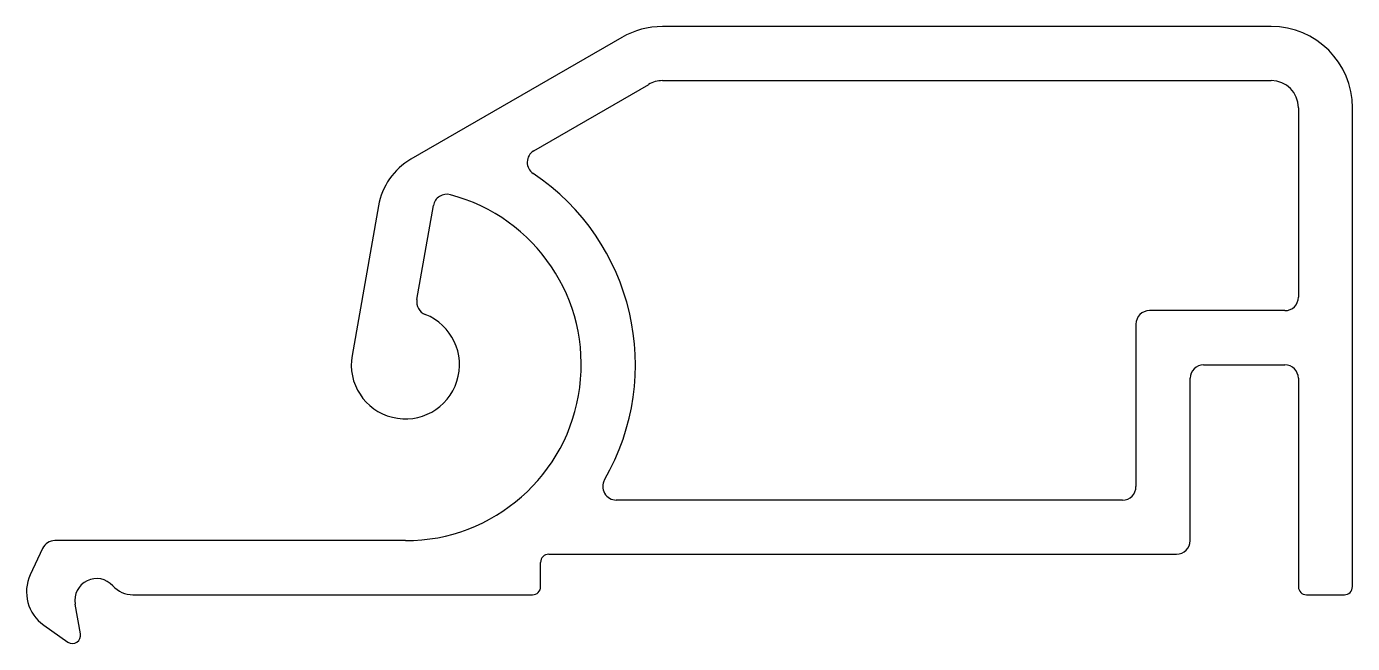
# Model space of a CAD drawing. Extents: x 1396.6 to 1445.6, y 2047.1 to 2069.9.
import ezdxf

# ---------------------------------------------------------------- set-up
doc = ezdxf.new("R2010")
doc.units = 0
doc.layers.get('0').update_dxf_attribs({"linetype": 'CONTINUOUS'})

msp = doc.modelspace()

# ---------------------------------------------------------------- linework, layer by layer
for p, q in [((1442.581, 2069.921), (1420.081, 2069.921)), ((1418.581, 2069.519), (1410.789, 2065.021)), ((1420.081, 2067.921), (1442.581, 2067.921)), ((1415.325, 2065.33), (1419.573, 2067.782)), ((1443.581, 2066.921), (1443.581, 2059.921)), ((1445.581, 2049.224), (1445.581, 2066.921)), ((1409.586, 2063.295), (1408.612, 2057.769)), ((1411.007, 2059.834), (1411.619, 2063.304)), ((1443.081, 2059.421), (1438.081, 2059.421)), ((1437.581, 2058.921), (1437.581, 2052.921)), ((1440.081, 2057.421), (1443.081, 2057.421)), ((1439.581, 2050.921), (1439.581, 2056.921)), ((1443.581, 2056.921), (1443.581, 2049.219)), ((1437.081, 2052.421), (1418.375, 2052.421)), ((1410.581, 2050.921), (1397.628, 2050.921)), ((1397.175, 2050.633), (1396.722, 2049.66)), ((1415.881, 2050.421), (1415.881, 2050.421)), ((1415.881, 2050.421), (1439.081, 2050.421)), ((1415.581, 2049.224), (1415.581, 2050.119)), ((1400.511, 2048.921), (1415.281, 2048.921)), ((1443.881, 2048.921), (1445.281, 2048.921)), ((1398.576, 2047.477), (1398.382, 2048.58)), ((1397.221, 2047.798), (1398.109, 2047.176))]:
    msp.add_line(p, q)
for centre, radius, start, end in [((1420.081, 2066.921), 3, 90, 120.0002), ((1442.581, 2066.921), 3, 0, 90), ((1420.081, 2066.921), 1, 90, 120.5776), ((1442.581, 2066.921), 1, 0, 90), ((1412.048, 2062.861), 2.5, 120.2356, 170.0001), ((1415.584, 2064.903), 0.5, 121.3124, 236.2264), ((1410.581, 2057.421), 8.5, 330.0176, 56.2264), ((1410.581, 2057.421), 6.5, 270, 75.16), ((1412.112, 2063.223), 0.5, 74.4408, 170.6219), ((1411.499, 2059.747), 0.5, 169.9995, 248.8086), ((1443.081, 2059.921), 0.5, 270, 0), ((1410.581, 2057.421), 2, 170, 68.3765), ((1438.081, 2058.921), 0.5, 90, 180), ((1440.081, 2056.921), 0.5, 90, 180), ((1443.081, 2056.921), 0.5, 360, 90), ((1418.375, 2052.921), 0.5, 149.6949, 270), ((1437.081, 2052.921), 0.5, 270, 0), ((1397.628, 2050.421), 0.5, 90, 154.9992), ((1439.081, 2050.921), 0.5, 270, 0), ((1415.881, 2050.121), 0.3, 90, 180.5169), ((1398.081, 2049.026), 1.5, 154.9964, 234.996), ((1399.169, 2048.721), 0.8, 41.4396, 190.1974), ((1400.511, 2049.921), 1, 222.1047, 270), ((1415.281, 2049.221), 0.3, 270, 0.5169), ((1443.881, 2049.221), 0.3, 180.5169, 270), ((1445.281, 2049.221), 0.3, 269.998, 0.5169), ((1398.281, 2047.421), 0.3, 234.995, 10.6215)]:
    msp.add_arc(centre, radius, start, end)

doc.saveas('drawing.dxf')
